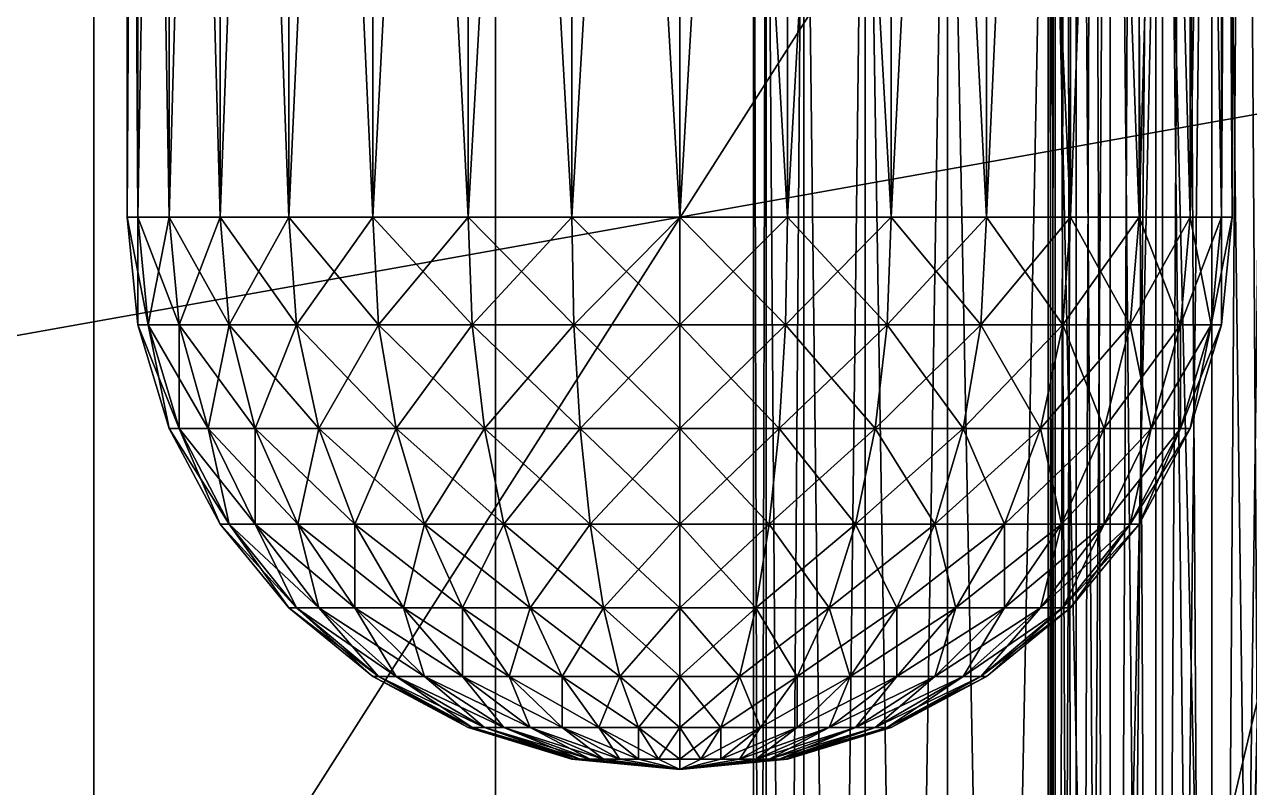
# Model space of a CAD drawing. Header units: millimetres. Extents: x -510 to 550, y -577 to 577.
# Drawn here: x -17.79 to 15.47, y 264.52 to 285.23 of the extents above; entities that cross this region are included whole.
import ezdxf

# ---------------------------------------------------------------- set-up
doc = ezdxf.new("R2010")
doc.units = ezdxf.units.MM
for name, color, linetype, true_color in [('bogie_left_visual_0', 7, 'Continuous', 0x5c6b75), ('main_frame_outrigger', 7, 'Continuous', 0x5c6b75), ('rocker_left_visual_0', 7, 'Continuous', 0x5c6b75), ('structure_aux_rail_bracket', 7, 'Continuous', 0x5c6b75), ('structure_left_mid_motor_bracket', 7, 'Continuous', 0x5c6b75), ('structure_left_rocker_spindle', 7, 'Continuous', 0x5c6b75), ('structure_main_rail_bracket', 7, 'Continuous', 0x5c6b75)]:
    doc.layers.add(name, color=color, linetype=linetype, true_color=true_color)

msp = doc.modelspace()

# ---------------------------------------------------------------- linework, layer by layer
at = {"layer": 'bogie_left_visual_0', "true_color": 0x5c6b75}
for points in [[(-15.907, 255, -260.724), (214.061, 255, -70.73), (214.061, 305, -70.73)], [(-15.907, 255, -260.724), (214.061, 305, -70.73), (-15.907, 305, -260.724)], [(15.939, 305, -299.27), (15.939, 255, -299.27), (-15.907, 255, -260.724)], [(15.939, 305, -299.27), (-15.907, 255, -260.724), (-15.907, 305, -260.724)]]:
    msp.add_3dface(points, dxfattribs=at)
at = {"layer": 'main_frame_outrigger', "true_color": 0x5c6b75}
for points in [[(-5, 180, 55), (45, 390, 55), (45, 180, 55)], [(-5, 180, 55), (-5, 390, 55), (45, 390, 55)], [(-5, 180, 85), (45, 180, 85), (45, 390, 85)], [(-5, 180, 85), (45, 390, 85), (-5, 390, 85)], [(-5, 390, 55), (-5, 180, 55), (-5, 180, 85)], [(-5, 390, 55), (-5, 180, 85), (-5, 390, 85)]]:
    msp.add_3dface(points, dxfattribs=at)
at = {"layer": 'rocker_left_visual_0', "true_color": 0x5c6b75}
for points in [[(-140, 255, -20), (140, 305, -20), (140, 255, -20)], [(-140, 255, -20), (-140, 305, -20), (140, 305, -20)], [(-140, 255, 20), (140, 255, 20), (140, 305, 20)], [(-140, 255, 20), (140, 305, 20), (-140, 305, 20)]]:
    msp.add_3dface(points, dxfattribs=at)
at = {"layer": 'structure_aux_rail_bracket', "true_color": 0x5c6b75}
for points in [[(14.444, 329.394, 254.685), (16.173, 330.105, 254.094), (16.173, 197.105, 94.094)], [(12.929, 328.438, 255.48), (14.444, 329.394, 254.685), (14.444, 196.394, 94.685)], [(14.444, 329.394, 254.685), (16.173, 197.105, 94.094), (14.444, 196.394, 94.685)], [(11.685, 327.272, 256.449), (12.929, 328.438, 255.48), (12.929, 195.438, 95.48)], [(12.929, 328.438, 255.48), (14.444, 196.394, 94.685), (12.929, 195.438, 95.48)], [(10.761, 325.943, 257.554), (11.685, 327.272, 256.449), (11.685, 194.272, 96.449)], [(11.685, 327.272, 256.449), (12.929, 195.438, 95.48), (11.685, 194.272, 96.449)], [(10.192, 324.5, 258.753), (10.761, 325.943, 257.554), (10.761, 192.943, 97.554)], [(10.761, 325.943, 257.554), (11.685, 194.272, 96.449), (10.761, 192.943, 97.554)], [(10, 323, 260), (10.192, 324.5, 258.753), (10.192, 191.5, 98.753)], [(10.192, 324.5, 258.753), (10.761, 192.943, 97.554), (10.192, 191.5, 98.753)], [(10.192, 321.5, 261.247), (10, 323, 260), (10, 190, 100)], [(10, 323, 260), (10.192, 191.5, 98.753), (10, 190, 100)], [(10.192, 321.5, 261.247), (10, 190, 100), (10.192, 188.5, 101.247)], [(10.761, 320.057, 262.446), (10.192, 321.5, 261.247), (10.192, 188.5, 101.247)], [(10.761, 320.057, 262.446), (10.192, 188.5, 101.247), (10.761, 187.057, 102.446)], [(11.685, 318.728, 263.551), (10.761, 320.057, 262.446), (10.761, 187.057, 102.446)], [(11.685, 318.728, 263.551), (10.761, 187.057, 102.446), (11.685, 185.728, 103.551)], [(12.929, 317.562, 264.52), (11.685, 318.728, 263.551), (11.685, 185.728, 103.551)], [(12.929, 317.562, 264.52), (11.685, 185.728, 103.551), (12.929, 184.562, 104.52)], [(14.444, 316.606, 265.315), (12.929, 317.562, 264.52), (12.929, 184.562, 104.52)], [(14.444, 316.606, 265.315), (12.929, 184.562, 104.52), (14.444, 183.606, 105.315)], [(16.173, 315.895, 265.906), (14.444, 316.606, 265.315), (14.444, 183.606, 105.315)], [(16.173, 315.895, 265.906), (14.444, 183.606, 105.315), (16.173, 182.895, 105.906)]]:
    msp.add_3dface(points, dxfattribs=at)
at = {"layer": 'structure_left_mid_motor_bracket', "true_color": 0x5c6b75}
for points in [[(-14.712, 330, -277.074), (-15, 330, -280), (-15, 280, -280)], [(-14.712, 330, -277.074), (-15, 280, -280), (-14.712, 280, -277.074)], [(-15, 330, -280), (-14.712, 330, -282.926), (-14.712, 280, -282.926)], [(-15, 330, -280), (-14.712, 280, -282.926), (-15, 280, -280)], [(-13.858, 330, -274.26), (-14.712, 330, -277.074), (-14.712, 280, -277.074)], [(-13.858, 330, -274.26), (-14.712, 280, -277.074), (-13.858, 280, -274.26)], [(-14.712, 330, -282.926), (-13.858, 330, -285.74), (-13.858, 280, -285.74)], [(-14.712, 330, -282.926), (-13.858, 280, -285.74), (-14.712, 280, -282.926)], [(-12.472, 330, -271.666), (-13.858, 330, -274.26), (-13.858, 280, -274.26)], [(-12.472, 330, -271.666), (-13.858, 280, -274.26), (-12.472, 280, -271.666)], [(-13.858, 330, -285.74), (-12.472, 330, -288.334), (-12.472, 280, -288.334)], [(-13.858, 330, -285.74), (-12.472, 280, -288.334), (-13.858, 280, -285.74)], [(-10.607, 330, -269.393), (-12.472, 330, -271.666), (-12.472, 280, -271.666)], [(-10.607, 330, -269.393), (-12.472, 280, -271.666), (-10.607, 280, -269.393)], [(-12.472, 330, -288.334), (-10.607, 330, -290.607), (-10.607, 280, -290.607)], [(-12.472, 330, -288.334), (-10.607, 280, -290.607), (-12.472, 280, -288.334)], [(-8.334, 330, -267.528), (-10.607, 330, -269.393), (-10.607, 280, -269.393)], [(-8.334, 330, -267.528), (-10.607, 280, -269.393), (-8.334, 280, -267.528)], [(-10.607, 330, -290.607), (-8.334, 330, -292.472), (-8.334, 280, -292.472)], [(-10.607, 330, -290.607), (-8.334, 280, -292.472), (-10.607, 280, -290.607)], [(-5.74, 330, -266.142), (-8.334, 330, -267.528), (-8.334, 280, -267.528)], [(-5.74, 330, -266.142), (-8.334, 280, -267.528), (-5.74, 280, -266.142)], [(-8.334, 330, -292.472), (-5.74, 330, -293.858), (-5.74, 280, -293.858)], [(-8.334, 330, -292.472), (-5.74, 280, -293.858), (-8.334, 280, -292.472)], [(-2.926, 330, -265.288), (-5.74, 330, -266.142), (-5.74, 280, -266.142)], [(-2.926, 330, -265.288), (-5.74, 280, -266.142), (-2.926, 280, -265.288)], [(-5.74, 330, -293.858), (-2.926, 330, -294.712), (-2.926, 280, -294.712)], [(-5.74, 330, -293.858), (-2.926, 280, -294.712), (-5.74, 280, -293.858)], [(0, 330, -265), (-2.926, 330, -265.288), (-2.926, 280, -265.288)], [(0, 330, -265), (-2.926, 280, -265.288), (0, 280, -265)], [(-2.926, 330, -294.712), (0, 330, -295), (0, 280, -295)], [(-2.926, 330, -294.712), (0, 280, -295), (-2.926, 280, -294.712)], [(2.926, 330, -265.288), (0, 330, -265), (0, 280, -265)], [(2.926, 330, -265.288), (0, 280, -265), (2.926, 280, -265.288)], [(0, 330, -295), (2.926, 330, -294.712), (2.926, 280, -294.712)], [(0, 330, -295), (2.926, 280, -294.712), (0, 280, -295)], [(5.74, 330, -266.142), (2.926, 330, -265.288), (2.926, 280, -265.288)], [(5.74, 330, -266.142), (2.926, 280, -265.288), (5.74, 280, -266.142)], [(2.926, 330, -294.712), (5.74, 330, -293.858), (5.74, 280, -293.858)], [(2.926, 330, -294.712), (5.74, 280, -293.858), (2.926, 280, -294.712)], [(8.334, 330, -267.528), (5.74, 330, -266.142), (5.74, 280, -266.142)], [(8.334, 330, -267.528), (5.74, 280, -266.142), (8.334, 280, -267.528)], [(5.74, 330, -293.858), (8.334, 330, -292.472), (8.334, 280, -292.472)], [(5.74, 330, -293.858), (8.334, 280, -292.472), (5.74, 280, -293.858)], [(10.607, 330, -269.393), (8.334, 330, -267.528), (8.334, 280, -267.528)], [(10.607, 330, -269.393), (8.334, 280, -267.528), (10.607, 280, -269.393)], [(8.334, 330, -292.472), (10.607, 330, -290.607), (10.607, 280, -290.607)], [(8.334, 330, -292.472), (10.607, 280, -290.607), (8.334, 280, -292.472)], [(12.472, 330, -271.666), (10.607, 330, -269.393), (10.607, 280, -269.393)], [(12.472, 330, -271.666), (10.607, 280, -269.393), (12.472, 280, -271.666)], [(10.607, 330, -290.607), (12.472, 330, -288.334), (12.472, 280, -288.334)], [(10.607, 330, -290.607), (12.472, 280, -288.334), (10.607, 280, -290.607)], [(13.858, 330, -274.26), (12.472, 330, -271.666), (12.472, 280, -271.666)], [(13.858, 330, -274.26), (12.472, 280, -271.666), (13.858, 280, -274.26)], [(12.472, 330, -288.334), (13.858, 330, -285.74), (13.858, 280, -285.74)], [(12.472, 330, -288.334), (13.858, 280, -285.74), (12.472, 280, -288.334)], [(14.712, 330, -277.074), (13.858, 330, -274.26), (13.858, 280, -274.26)], [(14.712, 330, -277.074), (13.858, 280, -274.26), (14.712, 280, -277.074)], [(13.858, 330, -285.74), (14.712, 330, -282.926), (14.712, 280, -282.926)], [(13.858, 330, -285.74), (14.712, 280, -282.926), (13.858, 280, -285.74)], [(15, 330, -280), (14.712, 330, -277.074), (14.712, 280, -277.074)], [(15, 330, -280), (14.712, 280, -277.074), (15, 280, -280)], [(14.712, 330, -282.926), (15, 330, -280), (15, 280, -280)], [(14.712, 330, -282.926), (15, 280, -280), (14.712, 280, -282.926)], [(-14.712, 280, -277.074), (-15, 280, -280), (-14.712, 277.074, -280)], [(-15, 280, -280), (-14.712, 280, -282.926), (-14.429, 277.074, -282.87)], [(-15, 280, -280), (-14.429, 277.074, -282.87), (-14.712, 277.074, -280)], [(-13.858, 280, -274.26), (-14.712, 280, -277.074), (-14.429, 277.074, -277.13)], [(-14.712, 280, -277.074), (-14.712, 277.074, -280), (-14.429, 277.074, -277.13)], [(-14.712, 280, -282.926), (-13.858, 280, -285.74), (-13.592, 277.074, -285.63)], [(-14.712, 280, -282.926), (-13.592, 277.074, -285.63), (-14.429, 277.074, -282.87)], [(-13.858, 280, -274.26), (-14.429, 277.074, -277.13), (-13.592, 277.074, -274.37)], [(-12.472, 280, -271.666), (-13.858, 280, -274.26), (-13.592, 277.074, -274.37)], [(-13.858, 280, -285.74), (-12.472, 280, -288.334), (-12.232, 277.074, -288.173)], [(-13.858, 280, -285.74), (-12.232, 277.074, -288.173), (-13.592, 277.074, -285.63)], [(-12.472, 280, -271.666), (-13.592, 277.074, -274.37), (-12.232, 277.074, -271.827)], [(-10.607, 280, -269.393), (-12.472, 280, -271.666), (-12.232, 277.074, -271.827)], [(-12.472, 280, -288.334), (-10.607, 280, -290.607), (-10.403, 277.074, -290.403)], [(-12.472, 280, -288.334), (-10.403, 277.074, -290.403), (-12.232, 277.074, -288.173)], [(-10.607, 280, -269.393), (-12.232, 277.074, -271.827), (-10.403, 277.074, -269.597)], [(-8.334, 280, -267.528), (-10.607, 280, -269.393), (-10.403, 277.074, -269.597)], [(-10.607, 280, -290.607), (-8.334, 280, -292.472), (-8.173, 277.074, -292.232)], [(-10.607, 280, -290.607), (-8.173, 277.074, -292.232), (-10.403, 277.074, -290.403)], [(-8.334, 280, -267.528), (-10.403, 277.074, -269.597), (-8.173, 277.074, -267.768)], [(-5.74, 280, -266.142), (-8.334, 280, -267.528), (-8.173, 277.074, -267.768)], [(-8.334, 280, -292.472), (-5.74, 280, -293.858), (-5.63, 277.074, -293.592)], [(-8.334, 280, -292.472), (-5.63, 277.074, -293.592), (-8.173, 277.074, -292.232)], [(-5.74, 280, -266.142), (-8.173, 277.074, -267.768), (-5.63, 277.074, -266.408)], [(-2.926, 280, -265.288), (-5.74, 280, -266.142), (-5.63, 277.074, -266.408)], [(-5.74, 280, -293.858), (-2.926, 280, -294.712), (-2.87, 277.074, -294.429)], [(-5.74, 280, -293.858), (-2.87, 277.074, -294.429), (-5.63, 277.074, -293.592)], [(-2.926, 280, -265.288), (-5.63, 277.074, -266.408), (-2.87, 277.074, -265.571)], [(0, 280, -265), (-2.926, 280, -265.288), (-2.87, 277.074, -265.571)], [(-2.926, 280, -294.712), (0, 280, -295), (0, 277.074, -294.712)], [(-2.926, 280, -294.712), (0, 277.074, -294.712), (-2.87, 277.074, -294.429)], [(0, 280, -265), (-2.87, 277.074, -265.571), (0, 277.074, -265.288)], [(2.926, 280, -265.288), (0, 280, -265), (0, 277.074, -265.288)], [(2.926, 280, -265.288), (0, 277.074, -265.288), (2.87, 277.074, -265.571)], [(0, 280, -295), (2.926, 280, -294.712), (2.87, 277.074, -294.429)], [(0, 280, -295), (2.87, 277.074, -294.429), (0, 277.074, -294.712)], [(5.74, 280, -266.142), (2.926, 280, -265.288), (2.87, 277.074, -265.571)], [(5.74, 280, -266.142), (2.87, 277.074, -265.571), (5.63, 277.074, -266.408)], [(2.926, 280, -294.712), (5.63, 277.074, -293.592), (2.87, 277.074, -294.429)], [(2.926, 280, -294.712), (5.74, 280, -293.858), (5.63, 277.074, -293.592)], [(8.334, 280, -267.528), (5.74, 280, -266.142), (5.63, 277.074, -266.408)], [(8.334, 280, -267.528), (5.63, 277.074, -266.408), (8.173, 277.074, -267.768)], [(5.74, 280, -293.858), (8.173, 277.074, -292.232), (5.63, 277.074, -293.592)], [(5.74, 280, -293.858), (8.334, 280, -292.472), (8.173, 277.074, -292.232)], [(10.607, 280, -269.393), (8.334, 280, -267.528), (8.173, 277.074, -267.768)], [(10.607, 280, -269.393), (8.173, 277.074, -267.768), (10.403, 277.074, -269.597)], [(8.334, 280, -292.472), (10.403, 277.074, -290.403), (8.173, 277.074, -292.232)], [(8.334, 280, -292.472), (10.607, 280, -290.607), (10.403, 277.074, -290.403)], [(12.472, 280, -271.666), (10.607, 280, -269.393), (10.403, 277.074, -269.597)], [(12.472, 280, -271.666), (10.403, 277.074, -269.597), (12.232, 277.074, -271.827)], [(10.607, 280, -290.607), (12.232, 277.074, -288.173), (10.403, 277.074, -290.403)], [(10.607, 280, -290.607), (12.472, 280, -288.334), (12.232, 277.074, -288.173)], [(13.858, 280, -274.26), (12.472, 280, -271.666), (12.232, 277.074, -271.827)], [(13.858, 280, -274.26), (12.232, 277.074, -271.827), (13.592, 277.074, -274.37)], [(12.472, 280, -288.334), (13.592, 277.074, -285.63), (12.232, 277.074, -288.173)], [(12.472, 280, -288.334), (13.858, 280, -285.74), (13.592, 277.074, -285.63)], [(14.712, 280, -277.074), (13.858, 280, -274.26), (13.592, 277.074, -274.37)], [(14.712, 280, -277.074), (13.592, 277.074, -274.37), (14.429, 277.074, -277.13)], [(13.858, 280, -285.74), (14.429, 277.074, -282.87), (13.592, 277.074, -285.63)], [(13.858, 280, -285.74), (14.712, 280, -282.926), (14.429, 277.074, -282.87)], [(15, 280, -280), (14.712, 280, -277.074), (14.429, 277.074, -277.13)], [(15, 280, -280), (14.429, 277.074, -277.13), (14.712, 277.074, -280)], [(14.712, 280, -282.926), (14.712, 277.074, -280), (14.429, 277.074, -282.87)], [(14.712, 280, -282.926), (15, 280, -280), (14.712, 277.074, -280)], [(-14.429, 277.074, -277.13), (-14.712, 277.074, -280), (-13.858, 274.26, -280)], [(-14.712, 277.074, -280), (-14.429, 277.074, -282.87), (-13.592, 274.26, -282.704)], [(-14.712, 277.074, -280), (-13.592, 274.26, -282.704), (-13.858, 274.26, -280)], [(-13.592, 277.074, -274.37), (-14.429, 277.074, -277.13), (-13.592, 274.26, -277.296)], [(-14.429, 277.074, -277.13), (-13.858, 274.26, -280), (-13.592, 274.26, -277.296)], [(-14.429, 277.074, -282.87), (-13.592, 277.074, -285.63), (-12.803, 274.26, -285.303)], [(-14.429, 277.074, -282.87), (-12.803, 274.26, -285.303), (-13.592, 274.26, -282.704)], [(-12.232, 277.074, -271.827), (-13.592, 277.074, -274.37), (-12.803, 274.26, -274.697)], [(-13.592, 277.074, -274.37), (-13.592, 274.26, -277.296), (-12.803, 274.26, -274.697)], [(-13.592, 277.074, -285.63), (-12.232, 277.074, -288.173), (-11.523, 274.26, -287.699)], [(-13.592, 277.074, -285.63), (-11.523, 274.26, -287.699), (-12.803, 274.26, -285.303)], [(-12.232, 277.074, -271.827), (-12.803, 274.26, -274.697), (-11.523, 274.26, -272.301)], [(-10.403, 277.074, -269.597), (-12.232, 277.074, -271.827), (-11.523, 274.26, -272.301)], [(-12.232, 277.074, -288.173), (-10.403, 277.074, -290.403), (-9.799, 274.26, -289.799)], [(-12.232, 277.074, -288.173), (-9.799, 274.26, -289.799), (-11.523, 274.26, -287.699)], [(-10.403, 277.074, -269.597), (-11.523, 274.26, -272.301), (-9.799, 274.26, -270.201)], [(-8.173, 277.074, -267.768), (-10.403, 277.074, -269.597), (-9.799, 274.26, -270.201)], [(-10.403, 277.074, -290.403), (-8.173, 277.074, -292.232), (-7.699, 274.26, -291.523)], [(-10.403, 277.074, -290.403), (-7.699, 274.26, -291.523), (-9.799, 274.26, -289.799)], [(-8.173, 277.074, -267.768), (-9.799, 274.26, -270.201), (-7.699, 274.26, -268.477)], [(-5.63, 277.074, -266.408), (-8.173, 277.074, -267.768), (-7.699, 274.26, -268.477)], [(-8.173, 277.074, -292.232), (-5.63, 277.074, -293.592), (-5.303, 274.26, -292.803)], [(-8.173, 277.074, -292.232), (-5.303, 274.26, -292.803), (-7.699, 274.26, -291.523)], [(-5.63, 277.074, -266.408), (-7.699, 274.26, -268.477), (-5.303, 274.26, -267.197)], [(-2.87, 277.074, -265.571), (-5.63, 277.074, -266.408), (-5.303, 274.26, -267.197)], [(-5.63, 277.074, -293.592), (-2.87, 277.074, -294.429), (-2.704, 274.26, -293.592)], [(-5.63, 277.074, -293.592), (-2.704, 274.26, -293.592), (-5.303, 274.26, -292.803)], [(-2.87, 277.074, -265.571), (-5.303, 274.26, -267.197), (-2.704, 274.26, -266.408)], [(0, 277.074, -265.288), (-2.87, 277.074, -265.571), (-2.704, 274.26, -266.408)], [(-2.87, 277.074, -294.429), (0, 277.074, -294.712), (0, 274.26, -293.858)], [(-2.87, 277.074, -294.429), (0, 274.26, -293.858), (-2.704, 274.26, -293.592)], [(0, 277.074, -265.288), (-2.704, 274.26, -266.408), (0, 274.26, -266.142)], [(2.87, 277.074, -265.571), (0, 277.074, -265.288), (0, 274.26, -266.142)], [(2.87, 277.074, -265.571), (0, 274.26, -266.142), (2.704, 274.26, -266.408)], [(0, 277.074, -294.712), (2.87, 277.074, -294.429), (2.704, 274.26, -293.592)], [(0, 277.074, -294.712), (2.704, 274.26, -293.592), (0, 274.26, -293.858)], [(5.63, 277.074, -266.408), (2.87, 277.074, -265.571), (2.704, 274.26, -266.408)], [(5.63, 277.074, -266.408), (2.704, 274.26, -266.408), (5.303, 274.26, -267.197)], [(2.87, 277.074, -294.429), (5.303, 274.26, -292.803), (2.704, 274.26, -293.592)], [(2.87, 277.074, -294.429), (5.63, 277.074, -293.592), (5.303, 274.26, -292.803)], [(8.173, 277.074, -267.768), (5.63, 277.074, -266.408), (5.303, 274.26, -267.197)], [(8.173, 277.074, -267.768), (5.303, 274.26, -267.197), (7.699, 274.26, -268.477)], [(5.63, 277.074, -293.592), (7.699, 274.26, -291.523), (5.303, 274.26, -292.803)], [(5.63, 277.074, -293.592), (8.173, 277.074, -292.232), (7.699, 274.26, -291.523)], [(10.403, 277.074, -269.597), (8.173, 277.074, -267.768), (7.699, 274.26, -268.477)], [(10.403, 277.074, -269.597), (7.699, 274.26, -268.477), (9.799, 274.26, -270.201)], [(8.173, 277.074, -292.232), (9.799, 274.26, -289.799), (7.699, 274.26, -291.523)], [(8.173, 277.074, -292.232), (10.403, 277.074, -290.403), (9.799, 274.26, -289.799)], [(12.232, 277.074, -271.827), (10.403, 277.074, -269.597), (9.799, 274.26, -270.201)], [(12.232, 277.074, -271.827), (9.799, 274.26, -270.201), (11.523, 274.26, -272.301)], [(10.403, 277.074, -290.403), (11.523, 274.26, -287.699), (9.799, 274.26, -289.799)], [(10.403, 277.074, -290.403), (12.232, 277.074, -288.173), (11.523, 274.26, -287.699)], [(13.592, 277.074, -274.37), (12.232, 277.074, -271.827), (11.523, 274.26, -272.301)], [(13.592, 277.074, -274.37), (11.523, 274.26, -272.301), (12.803, 274.26, -274.697)], [(12.232, 277.074, -288.173), (12.803, 274.26, -285.303), (11.523, 274.26, -287.699)], [(12.232, 277.074, -288.173), (13.592, 277.074, -285.63), (12.803, 274.26, -285.303)], [(14.429, 277.074, -277.13), (13.592, 277.074, -274.37), (12.803, 274.26, -274.697)], [(14.429, 277.074, -277.13), (12.803, 274.26, -274.697), (13.592, 274.26, -277.296)], [(13.592, 277.074, -285.63), (13.592, 274.26, -282.704), (12.803, 274.26, -285.303)], [(14.712, 277.074, -280), (14.429, 277.074, -277.13), (13.592, 274.26, -277.296)], [(14.712, 277.074, -280), (13.592, 274.26, -277.296), (13.858, 274.26, -280)], [(13.592, 277.074, -285.63), (14.429, 277.074, -282.87), (13.592, 274.26, -282.704)], [(14.429, 277.074, -282.87), (13.858, 274.26, -280), (13.592, 274.26, -282.704)], [(14.429, 277.074, -282.87), (14.712, 277.074, -280), (13.858, 274.26, -280)], [(-13.592, 274.26, -277.296), (-13.858, 274.26, -280), (-12.472, 271.666, -280)], [(-13.858, 274.26, -280), (-13.592, 274.26, -282.704), (-12.232, 271.666, -282.433)], [(-13.858, 274.26, -280), (-12.232, 271.666, -282.433), (-12.472, 271.666, -280)], [(-12.803, 274.26, -274.697), (-13.592, 274.26, -277.296), (-12.232, 271.666, -277.567)], [(-13.592, 274.26, -277.296), (-12.472, 271.666, -280), (-12.232, 271.666, -277.567)], [(-13.592, 274.26, -282.704), (-12.803, 274.26, -285.303), (-11.523, 271.666, -284.773)], [(-13.592, 274.26, -282.704), (-11.523, 271.666, -284.773), (-12.232, 271.666, -282.433)], [(-11.523, 274.26, -272.301), (-12.803, 274.26, -274.697), (-11.523, 271.666, -275.227)], [(-12.803, 274.26, -274.697), (-12.232, 271.666, -277.567), (-11.523, 271.666, -275.227)], [(-12.803, 274.26, -285.303), (-11.523, 274.26, -287.699), (-10.37, 271.666, -286.929)], [(-12.803, 274.26, -285.303), (-10.37, 271.666, -286.929), (-11.523, 271.666, -284.773)], [(-9.799, 274.26, -270.201), (-11.523, 274.26, -272.301), (-10.37, 271.666, -273.071)], [(-11.523, 274.26, -272.301), (-11.523, 271.666, -275.227), (-10.37, 271.666, -273.071)], [(-11.523, 274.26, -287.699), (-9.799, 274.26, -289.799), (-8.819, 271.666, -288.819)], [(-11.523, 274.26, -287.699), (-8.819, 271.666, -288.819), (-10.37, 271.666, -286.929)], [(-9.799, 274.26, -270.201), (-10.37, 271.666, -273.071), (-8.819, 271.666, -271.181)], [(-7.699, 274.26, -268.477), (-9.799, 274.26, -270.201), (-8.819, 271.666, -271.181)], [(-9.799, 274.26, -289.799), (-7.699, 274.26, -291.523), (-6.929, 271.666, -290.37)], [(-9.799, 274.26, -289.799), (-6.929, 271.666, -290.37), (-8.819, 271.666, -288.819)], [(-7.699, 274.26, -268.477), (-8.819, 271.666, -271.181), (-6.929, 271.666, -269.63)], [(-5.303, 274.26, -267.197), (-7.699, 274.26, -268.477), (-6.929, 271.666, -269.63)], [(-7.699, 274.26, -291.523), (-5.303, 274.26, -292.803), (-4.773, 271.666, -291.523)], [(-7.699, 274.26, -291.523), (-4.773, 271.666, -291.523), (-6.929, 271.666, -290.37)], [(-5.303, 274.26, -267.197), (-6.929, 271.666, -269.63), (-4.773, 271.666, -268.477)], [(-2.704, 274.26, -266.408), (-5.303, 274.26, -267.197), (-4.773, 271.666, -268.477)], [(-5.303, 274.26, -292.803), (-2.704, 274.26, -293.592), (-2.433, 271.666, -292.232)], [(-5.303, 274.26, -292.803), (-2.433, 271.666, -292.232), (-4.773, 271.666, -291.523)], [(-2.704, 274.26, -266.408), (-4.773, 271.666, -268.477), (-2.433, 271.666, -267.768)], [(0, 274.26, -266.142), (-2.704, 274.26, -266.408), (-2.433, 271.666, -267.768)], [(-2.704, 274.26, -293.592), (0, 274.26, -293.858), (0, 271.666, -292.472)], [(-2.704, 274.26, -293.592), (0, 271.666, -292.472), (-2.433, 271.666, -292.232)], [(0, 274.26, -266.142), (-2.433, 271.666, -267.768), (0, 271.666, -267.528)], [(2.704, 274.26, -266.408), (0, 274.26, -266.142), (0, 271.666, -267.528)], [(2.704, 274.26, -266.408), (0, 271.666, -267.528), (2.433, 271.666, -267.768)], [(0, 274.26, -293.858), (2.704, 274.26, -293.592), (2.433, 271.666, -292.232)], [(0, 274.26, -293.858), (2.433, 271.666, -292.232), (0, 271.666, -292.472)], [(5.303, 274.26, -267.197), (2.704, 274.26, -266.408), (2.433, 271.666, -267.768)], [(5.303, 274.26, -267.197), (2.433, 271.666, -267.768), (4.773, 271.666, -268.477)], [(2.704, 274.26, -293.592), (4.773, 271.666, -291.523), (2.433, 271.666, -292.232)], [(2.704, 274.26, -293.592), (5.303, 274.26, -292.803), (4.773, 271.666, -291.523)], [(7.699, 274.26, -268.477), (5.303, 274.26, -267.197), (4.773, 271.666, -268.477)], [(7.699, 274.26, -268.477), (4.773, 271.666, -268.477), (6.929, 271.666, -269.63)], [(5.303, 274.26, -292.803), (6.929, 271.666, -290.37), (4.773, 271.666, -291.523)], [(5.303, 274.26, -292.803), (7.699, 274.26, -291.523), (6.929, 271.666, -290.37)], [(9.799, 274.26, -270.201), (7.699, 274.26, -268.477), (6.929, 271.666, -269.63)], [(9.799, 274.26, -270.201), (6.929, 271.666, -269.63), (8.819, 271.666, -271.181)], [(7.699, 274.26, -291.523), (8.819, 271.666, -288.819), (6.929, 271.666, -290.37)], [(7.699, 274.26, -291.523), (9.799, 274.26, -289.799), (8.819, 271.666, -288.819)], [(11.523, 274.26, -272.301), (9.799, 274.26, -270.201), (8.819, 271.666, -271.181)], [(11.523, 274.26, -272.301), (8.819, 271.666, -271.181), (10.37, 271.666, -273.071)], [(9.799, 274.26, -289.799), (10.37, 271.666, -286.929), (8.819, 271.666, -288.819)], [(9.799, 274.26, -289.799), (11.523, 274.26, -287.699), (10.37, 271.666, -286.929)], [(12.803, 274.26, -274.697), (11.523, 274.26, -272.301), (10.37, 271.666, -273.071)], [(12.803, 274.26, -274.697), (10.37, 271.666, -273.071), (11.523, 271.666, -275.227)], [(11.523, 274.26, -287.699), (11.523, 271.666, -284.773), (10.37, 271.666, -286.929)], [(13.592, 274.26, -277.296), (12.803, 274.26, -274.697), (11.523, 271.666, -275.227)], [(13.592, 274.26, -277.296), (11.523, 271.666, -275.227), (12.232, 271.666, -277.567)], [(11.523, 274.26, -287.699), (12.803, 274.26, -285.303), (11.523, 271.666, -284.773)], [(12.803, 274.26, -285.303), (12.232, 271.666, -282.433), (11.523, 271.666, -284.773)], [(13.858, 274.26, -280), (13.592, 274.26, -277.296), (12.232, 271.666, -277.567)], [(13.858, 274.26, -280), (12.232, 271.666, -277.567), (12.472, 271.666, -280)], [(12.803, 274.26, -285.303), (13.592, 274.26, -282.704), (12.232, 271.666, -282.433)], [(13.592, 274.26, -282.704), (12.472, 271.666, -280), (12.232, 271.666, -282.433)], [(13.592, 274.26, -282.704), (13.858, 274.26, -280), (12.472, 271.666, -280)], [(-12.232, 271.666, -277.567), (-12.472, 271.666, -280), (-10.607, 269.393, -280)], [(-12.472, 271.666, -280), (-12.232, 271.666, -282.433), (-10.403, 269.393, -282.069)], [(-12.472, 271.666, -280), (-10.403, 269.393, -282.069), (-10.607, 269.393, -280)], [(-11.523, 271.666, -275.227), (-12.232, 271.666, -277.567), (-10.403, 269.393, -277.931)], [(-12.232, 271.666, -277.567), (-10.607, 269.393, -280), (-10.403, 269.393, -277.931)], [(-12.232, 271.666, -282.433), (-11.523, 271.666, -284.773), (-9.799, 269.393, -284.059)], [(-12.232, 271.666, -282.433), (-9.799, 269.393, -284.059), (-10.403, 269.393, -282.069)], [(-10.37, 271.666, -273.071), (-11.523, 271.666, -275.227), (-9.799, 269.393, -275.941)], [(-11.523, 271.666, -275.227), (-10.403, 269.393, -277.931), (-9.799, 269.393, -275.941)], [(-11.523, 271.666, -284.773), (-10.37, 271.666, -286.929), (-8.819, 269.393, -285.893)], [(-11.523, 271.666, -284.773), (-8.819, 269.393, -285.893), (-9.799, 269.393, -284.059)], [(-8.819, 271.666, -271.181), (-10.37, 271.666, -273.071), (-8.819, 269.393, -274.107)], [(-10.37, 271.666, -273.071), (-9.799, 269.393, -275.941), (-8.819, 269.393, -274.107)], [(-10.37, 271.666, -286.929), (-8.819, 271.666, -288.819), (-7.5, 269.393, -287.5)], [(-10.37, 271.666, -286.929), (-7.5, 269.393, -287.5), (-8.819, 269.393, -285.893)], [(-6.929, 271.666, -269.63), (-8.819, 271.666, -271.181), (-7.5, 269.393, -272.5)], [(-8.819, 271.666, -271.181), (-8.819, 269.393, -274.107), (-7.5, 269.393, -272.5)], [(-8.819, 271.666, -288.819), (-6.929, 271.666, -290.37), (-5.893, 269.393, -288.819)], [(-8.819, 271.666, -288.819), (-5.893, 269.393, -288.819), (-7.5, 269.393, -287.5)], [(-6.929, 271.666, -269.63), (-7.5, 269.393, -272.5), (-5.893, 269.393, -271.181)], [(-4.773, 271.666, -268.477), (-6.929, 271.666, -269.63), (-5.893, 269.393, -271.181)], [(-6.929, 271.666, -290.37), (-4.773, 271.666, -291.523), (-4.059, 269.393, -289.799)], [(-6.929, 271.666, -290.37), (-4.059, 269.393, -289.799), (-5.893, 269.393, -288.819)], [(-4.773, 271.666, -268.477), (-5.893, 269.393, -271.181), (-4.059, 269.393, -270.201)], [(-2.433, 271.666, -267.768), (-4.773, 271.666, -268.477), (-4.059, 269.393, -270.201)], [(-4.773, 271.666, -291.523), (-2.433, 271.666, -292.232), (-2.069, 269.393, -290.403)], [(-4.773, 271.666, -291.523), (-2.069, 269.393, -290.403), (-4.059, 269.393, -289.799)], [(-2.433, 271.666, -267.768), (-4.059, 269.393, -270.201), (-2.069, 269.393, -269.597)], [(0, 271.666, -267.528), (-2.433, 271.666, -267.768), (-2.069, 269.393, -269.597)], [(-2.433, 271.666, -292.232), (0, 271.666, -292.472), (0, 269.393, -290.607)], [(-2.433, 271.666, -292.232), (0, 269.393, -290.607), (-2.069, 269.393, -290.403)], [(0, 271.666, -267.528), (-2.069, 269.393, -269.597), (0, 269.393, -269.393)], [(2.433, 271.666, -267.768), (0, 271.666, -267.528), (0, 269.393, -269.393)], [(2.433, 271.666, -267.768), (0, 269.393, -269.393), (2.069, 269.393, -269.597)], [(0, 271.666, -292.472), (2.433, 271.666, -292.232), (2.069, 269.393, -290.403)], [(0, 271.666, -292.472), (2.069, 269.393, -290.403), (0, 269.393, -290.607)], [(4.773, 271.666, -268.477), (2.433, 271.666, -267.768), (2.069, 269.393, -269.597)], [(4.773, 271.666, -268.477), (2.069, 269.393, -269.597), (4.059, 269.393, -270.201)], [(2.433, 271.666, -292.232), (4.059, 269.393, -289.799), (2.069, 269.393, -290.403)], [(2.433, 271.666, -292.232), (4.773, 271.666, -291.523), (4.059, 269.393, -289.799)], [(6.929, 271.666, -269.63), (4.773, 271.666, -268.477), (4.059, 269.393, -270.201)], [(6.929, 271.666, -269.63), (4.059, 269.393, -270.201), (5.893, 269.393, -271.181)], [(4.773, 271.666, -291.523), (5.893, 269.393, -288.819), (4.059, 269.393, -289.799)], [(4.773, 271.666, -291.523), (6.929, 271.666, -290.37), (5.893, 269.393, -288.819)], [(8.819, 271.666, -271.181), (6.929, 271.666, -269.63), (5.893, 269.393, -271.181)], [(8.819, 271.666, -271.181), (5.893, 269.393, -271.181), (7.5, 269.393, -272.5)], [(6.929, 271.666, -290.37), (7.5, 269.393, -287.5), (5.893, 269.393, -288.819)], [(6.929, 271.666, -290.37), (8.819, 271.666, -288.819), (7.5, 269.393, -287.5)], [(10.37, 271.666, -273.071), (8.819, 271.666, -271.181), (7.5, 269.393, -272.5)], [(10.37, 271.666, -273.071), (7.5, 269.393, -272.5), (8.819, 269.393, -274.107)], [(8.819, 271.666, -288.819), (8.819, 269.393, -285.893), (7.5, 269.393, -287.5)], [(11.523, 271.666, -275.227), (10.37, 271.666, -273.071), (8.819, 269.393, -274.107)], [(11.523, 271.666, -275.227), (8.819, 269.393, -274.107), (9.799, 269.393, -275.941)], [(8.819, 271.666, -288.819), (10.37, 271.666, -286.929), (8.819, 269.393, -285.893)], [(10.37, 271.666, -286.929), (9.799, 269.393, -284.059), (8.819, 269.393, -285.893)], [(12.232, 271.666, -277.567), (11.523, 271.666, -275.227), (9.799, 269.393, -275.941)], [(12.232, 271.666, -277.567), (9.799, 269.393, -275.941), (10.403, 269.393, -277.931)], [(10.37, 271.666, -286.929), (11.523, 271.666, -284.773), (9.799, 269.393, -284.059)], [(11.523, 271.666, -284.773), (10.403, 269.393, -282.069), (9.799, 269.393, -284.059)], [(12.472, 271.666, -280), (12.232, 271.666, -277.567), (10.403, 269.393, -277.931)], [(12.472, 271.666, -280), (10.403, 269.393, -277.931), (10.607, 269.393, -280)], [(11.523, 271.666, -284.773), (12.232, 271.666, -282.433), (10.403, 269.393, -282.069)], [(12.232, 271.666, -282.433), (10.607, 269.393, -280), (10.403, 269.393, -282.069)], [(12.232, 271.666, -282.433), (12.472, 271.666, -280), (10.607, 269.393, -280)], [(-10.403, 269.393, -277.931), (-10.607, 269.393, -280), (-8.334, 267.528, -280)], [(-10.607, 269.393, -280), (-10.403, 269.393, -282.069), (-8.173, 267.528, -281.626)], [(-10.607, 269.393, -280), (-8.173, 267.528, -281.626), (-8.334, 267.528, -280)], [(-9.799, 269.393, -275.941), (-10.403, 269.393, -277.931), (-8.173, 267.528, -278.374)], [(-10.403, 269.393, -277.931), (-8.334, 267.528, -280), (-8.173, 267.528, -278.374)], [(-10.403, 269.393, -282.069), (-9.799, 269.393, -284.059), (-7.699, 267.528, -283.189)], [(-10.403, 269.393, -282.069), (-7.699, 267.528, -283.189), (-8.173, 267.528, -281.626)], [(-8.819, 269.393, -274.107), (-9.799, 269.393, -275.941), (-7.699, 267.528, -276.811)], [(-9.799, 269.393, -275.941), (-8.173, 267.528, -278.374), (-7.699, 267.528, -276.811)], [(-9.799, 269.393, -284.059), (-8.819, 269.393, -285.893), (-6.929, 267.528, -284.63)], [(-9.799, 269.393, -284.059), (-6.929, 267.528, -284.63), (-7.699, 267.528, -283.189)], [(-7.5, 269.393, -272.5), (-8.819, 269.393, -274.107), (-6.929, 267.528, -275.37)], [(-8.819, 269.393, -274.107), (-7.699, 267.528, -276.811), (-6.929, 267.528, -275.37)], [(-8.819, 269.393, -285.893), (-7.5, 269.393, -287.5), (-5.893, 267.528, -285.893)], [(-8.819, 269.393, -285.893), (-5.893, 267.528, -285.893), (-6.929, 267.528, -284.63)], [(-5.893, 269.393, -271.181), (-7.5, 269.393, -272.5), (-5.893, 267.528, -274.107)], [(-7.5, 269.393, -272.5), (-6.929, 267.528, -275.37), (-5.893, 267.528, -274.107)], [(-7.5, 269.393, -287.5), (-5.893, 269.393, -288.819), (-4.63, 267.528, -286.929)], [(-7.5, 269.393, -287.5), (-4.63, 267.528, -286.929), (-5.893, 267.528, -285.893)], [(-4.059, 269.393, -270.201), (-5.893, 269.393, -271.181), (-4.63, 267.528, -273.071)], [(-5.893, 269.393, -271.181), (-5.893, 267.528, -274.107), (-4.63, 267.528, -273.071)], [(-5.893, 269.393, -288.819), (-4.059, 269.393, -289.799), (-3.189, 267.528, -287.699)], [(-5.893, 269.393, -288.819), (-3.189, 267.528, -287.699), (-4.63, 267.528, -286.929)], [(-4.059, 269.393, -270.201), (-4.63, 267.528, -273.071), (-3.189, 267.528, -272.301)], [(-2.069, 269.393, -269.597), (-4.059, 269.393, -270.201), (-3.189, 267.528, -272.301)], [(-4.059, 269.393, -289.799), (-2.069, 269.393, -290.403), (-1.626, 267.528, -288.173)], [(-4.059, 269.393, -289.799), (-1.626, 267.528, -288.173), (-3.189, 267.528, -287.699)], [(-2.069, 269.393, -269.597), (-3.189, 267.528, -272.301), (-1.626, 267.528, -271.827)], [(0, 269.393, -269.393), (-2.069, 269.393, -269.597), (-1.626, 267.528, -271.827)], [(-2.069, 269.393, -290.403), (0, 269.393, -290.607), (0, 267.528, -288.334)], [(-2.069, 269.393, -290.403), (0, 267.528, -288.334), (-1.626, 267.528, -288.173)], [(0, 269.393, -269.393), (-1.626, 267.528, -271.827), (0, 267.528, -271.666)], [(2.069, 269.393, -269.597), (0, 269.393, -269.393), (0, 267.528, -271.666)], [(2.069, 269.393, -269.597), (0, 267.528, -271.666), (1.626, 267.528, -271.827)], [(0, 269.393, -290.607), (2.069, 269.393, -290.403), (1.626, 267.528, -288.173)], [(0, 269.393, -290.607), (1.626, 267.528, -288.173), (0, 267.528, -288.334)], [(4.059, 269.393, -270.201), (2.069, 269.393, -269.597), (1.626, 267.528, -271.827)], [(4.059, 269.393, -270.201), (1.626, 267.528, -271.827), (3.189, 267.528, -272.301)], [(2.069, 269.393, -290.403), (3.189, 267.528, -287.699), (1.626, 267.528, -288.173)], [(2.069, 269.393, -290.403), (4.059, 269.393, -289.799), (3.189, 267.528, -287.699)], [(5.893, 269.393, -271.181), (4.059, 269.393, -270.201), (3.189, 267.528, -272.301)], [(5.893, 269.393, -271.181), (3.189, 267.528, -272.301), (4.63, 267.528, -273.071)], [(4.059, 269.393, -289.799), (4.63, 267.528, -286.929), (3.189, 267.528, -287.699)], [(4.059, 269.393, -289.799), (5.893, 269.393, -288.819), (4.63, 267.528, -286.929)], [(7.5, 269.393, -272.5), (5.893, 269.393, -271.181), (4.63, 267.528, -273.071)], [(7.5, 269.393, -272.5), (4.63, 267.528, -273.071), (5.893, 267.528, -274.107)], [(5.893, 269.393, -288.819), (5.893, 267.528, -285.893), (4.63, 267.528, -286.929)], [(8.819, 269.393, -274.107), (7.5, 269.393, -272.5), (5.893, 267.528, -274.107)], [(8.819, 269.393, -274.107), (5.893, 267.528, -274.107), (6.929, 267.528, -275.37)], [(5.893, 269.393, -288.819), (7.5, 269.393, -287.5), (5.893, 267.528, -285.893)], [(7.5, 269.393, -287.5), (6.929, 267.528, -284.63), (5.893, 267.528, -285.893)], [(9.799, 269.393, -275.941), (8.819, 269.393, -274.107), (6.929, 267.528, -275.37)], [(9.799, 269.393, -275.941), (6.929, 267.528, -275.37), (7.699, 267.528, -276.811)], [(7.5, 269.393, -287.5), (8.819, 269.393, -285.893), (6.929, 267.528, -284.63)], [(8.819, 269.393, -285.893), (7.699, 267.528, -283.189), (6.929, 267.528, -284.63)], [(10.403, 269.393, -277.931), (9.799, 269.393, -275.941), (7.699, 267.528, -276.811)], [(10.403, 269.393, -277.931), (7.699, 267.528, -276.811), (8.173, 267.528, -278.374)], [(8.819, 269.393, -285.893), (9.799, 269.393, -284.059), (7.699, 267.528, -283.189)], [(9.799, 269.393, -284.059), (8.173, 267.528, -281.626), (7.699, 267.528, -283.189)], [(10.607, 269.393, -280), (10.403, 269.393, -277.931), (8.173, 267.528, -278.374)], [(10.607, 269.393, -280), (8.173, 267.528, -278.374), (8.334, 267.528, -280)], [(9.799, 269.393, -284.059), (10.403, 269.393, -282.069), (8.173, 267.528, -281.626)], [(10.403, 269.393, -282.069), (8.334, 267.528, -280), (8.173, 267.528, -281.626)], [(10.403, 269.393, -282.069), (10.607, 269.393, -280), (8.334, 267.528, -280)], [(-8.173, 267.528, -278.374), (-8.334, 267.528, -280), (-5.74, 266.142, -280)], [(-8.334, 267.528, -280), (-8.173, 267.528, -281.626), (-5.63, 266.142, -281.12)], [(-8.334, 267.528, -280), (-5.63, 266.142, -281.12), (-5.74, 266.142, -280)], [(-7.699, 267.528, -276.811), (-8.173, 267.528, -278.374), (-5.63, 266.142, -278.88)], [(-8.173, 267.528, -278.374), (-5.74, 266.142, -280), (-5.63, 266.142, -278.88)], [(-8.173, 267.528, -281.626), (-7.699, 267.528, -283.189), (-5.303, 266.142, -282.197)], [(-8.173, 267.528, -281.626), (-5.303, 266.142, -282.197), (-5.63, 266.142, -281.12)], [(-6.929, 267.528, -275.37), (-7.699, 267.528, -276.811), (-5.303, 266.142, -277.803)], [(-7.699, 267.528, -276.811), (-5.63, 266.142, -278.88), (-5.303, 266.142, -277.803)], [(-7.699, 267.528, -283.189), (-6.929, 267.528, -284.63), (-4.773, 266.142, -283.189)], [(-7.699, 267.528, -283.189), (-4.773, 266.142, -283.189), (-5.303, 266.142, -282.197)], [(-5.893, 267.528, -274.107), (-6.929, 267.528, -275.37), (-4.773, 266.142, -276.811)], [(-6.929, 267.528, -275.37), (-5.303, 266.142, -277.803), (-4.773, 266.142, -276.811)], [(-6.929, 267.528, -284.63), (-5.893, 267.528, -285.893), (-4.059, 266.142, -284.059)], [(-6.929, 267.528, -284.63), (-4.059, 266.142, -284.059), (-4.773, 266.142, -283.189)], [(-4.63, 267.528, -273.071), (-5.893, 267.528, -274.107), (-4.059, 266.142, -275.941)], [(-5.893, 267.528, -274.107), (-4.773, 266.142, -276.811), (-4.059, 266.142, -275.941)], [(-5.893, 267.528, -285.893), (-4.63, 267.528, -286.929), (-3.189, 266.142, -284.773)], [(-5.893, 267.528, -285.893), (-3.189, 266.142, -284.773), (-4.059, 266.142, -284.059)], [(-3.189, 267.528, -272.301), (-4.63, 267.528, -273.071), (-3.189, 266.142, -275.227)], [(-4.63, 267.528, -273.071), (-4.059, 266.142, -275.941), (-3.189, 266.142, -275.227)], [(-4.63, 267.528, -286.929), (-3.189, 267.528, -287.699), (-2.197, 266.142, -285.303)], [(-4.63, 267.528, -286.929), (-2.197, 266.142, -285.303), (-3.189, 266.142, -284.773)], [(-1.626, 267.528, -271.827), (-3.189, 267.528, -272.301), (-2.197, 266.142, -274.697)], [(-3.189, 267.528, -272.301), (-3.189, 266.142, -275.227), (-2.197, 266.142, -274.697)], [(-3.189, 267.528, -287.699), (-1.626, 267.528, -288.173), (-1.12, 266.142, -285.63)], [(-3.189, 267.528, -287.699), (-1.12, 266.142, -285.63), (-2.197, 266.142, -285.303)], [(-1.626, 267.528, -271.827), (-2.197, 266.142, -274.697), (-1.12, 266.142, -274.37)], [(0, 267.528, -271.666), (-1.626, 267.528, -271.827), (-1.12, 266.142, -274.37)], [(-1.626, 267.528, -288.173), (0, 267.528, -288.334), (0, 266.142, -285.74)], [(-1.626, 267.528, -288.173), (0, 266.142, -285.74), (-1.12, 266.142, -285.63)], [(0, 267.528, -271.666), (-1.12, 266.142, -274.37), (0, 266.142, -274.26)], [(1.626, 267.528, -271.827), (0, 267.528, -271.666), (0, 266.142, -274.26)], [(1.626, 267.528, -271.827), (0, 266.142, -274.26), (1.12, 266.142, -274.37)], [(0, 267.528, -288.334), (1.626, 267.528, -288.173), (1.12, 266.142, -285.63)], [(0, 267.528, -288.334), (1.12, 266.142, -285.63), (0, 266.142, -285.74)], [(3.189, 267.528, -272.301), (1.626, 267.528, -271.827), (1.12, 266.142, -274.37)], [(3.189, 267.528, -272.301), (1.12, 266.142, -274.37), (2.197, 266.142, -274.697)], [(1.626, 267.528, -288.173), (2.197, 266.142, -285.303), (1.12, 266.142, -285.63)], [(1.626, 267.528, -288.173), (3.189, 267.528, -287.699), (2.197, 266.142, -285.303)], [(4.63, 267.528, -273.071), (3.189, 267.528, -272.301), (2.197, 266.142, -274.697)], [(4.63, 267.528, -273.071), (2.197, 266.142, -274.697), (3.189, 266.142, -275.227)], [(3.189, 267.528, -287.699), (3.189, 266.142, -284.773), (2.197, 266.142, -285.303)], [(5.893, 267.528, -274.107), (4.63, 267.528, -273.071), (3.189, 266.142, -275.227)], [(5.893, 267.528, -274.107), (3.189, 266.142, -275.227), (4.059, 266.142, -275.941)], [(3.189, 267.528, -287.699), (4.63, 267.528, -286.929), (3.189, 266.142, -284.773)], [(4.63, 267.528, -286.929), (4.059, 266.142, -284.059), (3.189, 266.142, -284.773)], [(6.929, 267.528, -275.37), (5.893, 267.528, -274.107), (4.059, 266.142, -275.941)], [(6.929, 267.528, -275.37), (4.059, 266.142, -275.941), (4.773, 266.142, -276.811)], [(4.63, 267.528, -286.929), (5.893, 267.528, -285.893), (4.059, 266.142, -284.059)], [(5.893, 267.528, -285.893), (4.773, 266.142, -283.189), (4.059, 266.142, -284.059)], [(7.699, 267.528, -276.811), (6.929, 267.528, -275.37), (4.773, 266.142, -276.811)], [(7.699, 267.528, -276.811), (4.773, 266.142, -276.811), (5.303, 266.142, -277.803)], [(5.893, 267.528, -285.893), (6.929, 267.528, -284.63), (4.773, 266.142, -283.189)], [(6.929, 267.528, -284.63), (5.303, 266.142, -282.197), (4.773, 266.142, -283.189)], [(8.173, 267.528, -278.374), (7.699, 267.528, -276.811), (5.303, 266.142, -277.803)], [(8.173, 267.528, -278.374), (5.303, 266.142, -277.803), (5.63, 266.142, -278.88)], [(6.929, 267.528, -284.63), (7.699, 267.528, -283.189), (5.303, 266.142, -282.197)], [(7.699, 267.528, -283.189), (5.63, 266.142, -281.12), (5.303, 266.142, -282.197)], [(8.334, 267.528, -280), (8.173, 267.528, -278.374), (5.63, 266.142, -278.88)], [(8.334, 267.528, -280), (5.63, 266.142, -278.88), (5.74, 266.142, -280)], [(7.699, 267.528, -283.189), (8.173, 267.528, -281.626), (5.63, 266.142, -281.12)], [(8.173, 267.528, -281.626), (5.74, 266.142, -280), (5.63, 266.142, -281.12)], [(8.173, 267.528, -281.626), (8.334, 267.528, -280), (5.74, 266.142, -280)], [(-5.63, 266.142, -278.88), (-5.74, 266.142, -280), (-2.926, 265.288, -280)], [(-5.74, 266.142, -280), (-5.63, 266.142, -281.12), (-2.87, 265.288, -280.571)], [(-5.74, 266.142, -280), (-2.87, 265.288, -280.571), (-2.926, 265.288, -280)], [(-5.303, 266.142, -277.803), (-5.63, 266.142, -278.88), (-2.87, 265.288, -279.429)], [(-5.63, 266.142, -278.88), (-2.926, 265.288, -280), (-2.87, 265.288, -279.429)], [(-5.63, 266.142, -281.12), (-5.303, 266.142, -282.197), (-2.704, 265.288, -281.12)], [(-5.63, 266.142, -281.12), (-2.704, 265.288, -281.12), (-2.87, 265.288, -280.571)], [(-4.773, 266.142, -276.811), (-5.303, 266.142, -277.803), (-2.704, 265.288, -278.88)], [(-5.303, 266.142, -277.803), (-2.87, 265.288, -279.429), (-2.704, 265.288, -278.88)], [(-5.303, 266.142, -282.197), (-4.773, 266.142, -283.189), (-2.433, 265.288, -281.626)], [(-5.303, 266.142, -282.197), (-2.433, 265.288, -281.626), (-2.704, 265.288, -281.12)], [(-4.059, 266.142, -275.941), (-4.773, 266.142, -276.811), (-2.433, 265.288, -278.374)], [(-4.773, 266.142, -276.811), (-2.704, 265.288, -278.88), (-2.433, 265.288, -278.374)], [(-4.773, 266.142, -283.189), (-4.059, 266.142, -284.059), (-2.069, 265.288, -282.069)], [(-4.773, 266.142, -283.189), (-2.069, 265.288, -282.069), (-2.433, 265.288, -281.626)], [(-3.189, 266.142, -275.227), (-4.059, 266.142, -275.941), (-2.069, 265.288, -277.931)], [(-4.059, 266.142, -275.941), (-2.433, 265.288, -278.374), (-2.069, 265.288, -277.931)], [(-4.059, 266.142, -284.059), (-3.189, 266.142, -284.773), (-1.626, 265.288, -282.433)], [(-4.059, 266.142, -284.059), (-1.626, 265.288, -282.433), (-2.069, 265.288, -282.069)], [(-2.197, 266.142, -274.697), (-3.189, 266.142, -275.227), (-1.626, 265.288, -277.567)], [(-3.189, 266.142, -275.227), (-2.069, 265.288, -277.931), (-1.626, 265.288, -277.567)], [(-3.189, 266.142, -284.773), (-2.197, 266.142, -285.303), (-1.12, 265.288, -282.704)], [(-3.189, 266.142, -284.773), (-1.12, 265.288, -282.704), (-1.626, 265.288, -282.433)], [(-1.12, 266.142, -274.37), (-2.197, 266.142, -274.697), (-1.12, 265.288, -277.296)], [(-2.197, 266.142, -274.697), (-1.626, 265.288, -277.567), (-1.12, 265.288, -277.296)], [(-2.197, 266.142, -285.303), (-1.12, 266.142, -285.63), (-0.571, 265.288, -282.87)], [(-2.197, 266.142, -285.303), (-0.571, 265.288, -282.87), (-1.12, 265.288, -282.704)], [(0, 266.142, -274.26), (-1.12, 266.142, -274.37), (-0.571, 265.288, -277.13)], [(-1.12, 266.142, -274.37), (-1.12, 265.288, -277.296), (-0.571, 265.288, -277.13)], [(-1.12, 266.142, -285.63), (0, 266.142, -285.74), (0, 265.288, -282.926)], [(-1.12, 266.142, -285.63), (0, 265.288, -282.926), (-0.571, 265.288, -282.87)], [(0, 266.142, -274.26), (-0.571, 265.288, -277.13), (0, 265.288, -277.074)], [(1.12, 266.142, -274.37), (0, 266.142, -274.26), (0, 265.288, -277.074)], [(1.12, 266.142, -274.37), (0, 265.288, -277.074), (0.571, 265.288, -277.13)], [(0, 266.142, -285.74), (1.12, 266.142, -285.63), (0.571, 265.288, -282.87)], [(0, 266.142, -285.74), (0.571, 265.288, -282.87), (0, 265.288, -282.926)], [(2.197, 266.142, -274.697), (1.12, 266.142, -274.37), (0.571, 265.288, -277.13)], [(2.197, 266.142, -274.697), (0.571, 265.288, -277.13), (1.12, 265.288, -277.296)], [(1.12, 266.142, -285.63), (1.12, 265.288, -282.704), (0.571, 265.288, -282.87)], [(3.189, 266.142, -275.227), (2.197, 266.142, -274.697), (1.12, 265.288, -277.296)], [(3.189, 266.142, -275.227), (1.12, 265.288, -277.296), (1.626, 265.288, -277.567)], [(1.12, 266.142, -285.63), (2.197, 266.142, -285.303), (1.12, 265.288, -282.704)], [(2.197, 266.142, -285.303), (1.626, 265.288, -282.433), (1.12, 265.288, -282.704)], [(4.059, 266.142, -275.941), (3.189, 266.142, -275.227), (1.626, 265.288, -277.567)], [(4.059, 266.142, -275.941), (1.626, 265.288, -277.567), (2.069, 265.288, -277.931)], [(2.197, 266.142, -285.303), (3.189, 266.142, -284.773), (1.626, 265.288, -282.433)], [(3.189, 266.142, -284.773), (2.069, 265.288, -282.069), (1.626, 265.288, -282.433)], [(4.773, 266.142, -276.811), (4.059, 266.142, -275.941), (2.069, 265.288, -277.931)], [(4.773, 266.142, -276.811), (2.069, 265.288, -277.931), (2.433, 265.288, -278.374)], [(3.189, 266.142, -284.773), (4.059, 266.142, -284.059), (2.069, 265.288, -282.069)], [(4.059, 266.142, -284.059), (2.433, 265.288, -281.626), (2.069, 265.288, -282.069)], [(5.303, 266.142, -277.803), (4.773, 266.142, -276.811), (2.433, 265.288, -278.374)], [(5.303, 266.142, -277.803), (2.433, 265.288, -278.374), (2.704, 265.288, -278.88)], [(4.059, 266.142, -284.059), (4.773, 266.142, -283.189), (2.433, 265.288, -281.626)], [(4.773, 266.142, -283.189), (2.704, 265.288, -281.12), (2.433, 265.288, -281.626)], [(5.63, 266.142, -278.88), (5.303, 266.142, -277.803), (2.704, 265.288, -278.88)], [(5.63, 266.142, -278.88), (2.704, 265.288, -278.88), (2.87, 265.288, -279.429)], [(4.773, 266.142, -283.189), (5.303, 266.142, -282.197), (2.704, 265.288, -281.12)], [(5.303, 266.142, -282.197), (2.87, 265.288, -280.571), (2.704, 265.288, -281.12)], [(5.74, 266.142, -280), (5.63, 266.142, -278.88), (2.87, 265.288, -279.429)], [(5.74, 266.142, -280), (2.87, 265.288, -279.429), (2.926, 265.288, -280)], [(5.303, 266.142, -282.197), (5.63, 266.142, -281.12), (2.87, 265.288, -280.571)], [(5.63, 266.142, -281.12), (2.926, 265.288, -280), (2.87, 265.288, -280.571)], [(5.63, 266.142, -281.12), (5.74, 266.142, -280), (2.926, 265.288, -280)], [(-2.87, 265.288, -279.429), (-2.926, 265.288, -280), (0, 265, -280)], [(-2.926, 265.288, -280), (-2.87, 265.288, -280.571), (0, 265, -280)], [(-2.704, 265.288, -278.88), (-2.87, 265.288, -279.429), (0, 265, -280)], [(-2.87, 265.288, -280.571), (-2.704, 265.288, -281.12), (0, 265, -280)], [(-2.433, 265.288, -278.374), (-2.704, 265.288, -278.88), (0, 265, -280)], [(-2.704, 265.288, -281.12), (-2.433, 265.288, -281.626), (0, 265, -280)], [(-2.069, 265.288, -277.931), (-2.433, 265.288, -278.374), (0, 265, -280)], [(-2.433, 265.288, -281.626), (-2.069, 265.288, -282.069), (0, 265, -280)], [(-1.626, 265.288, -277.567), (-2.069, 265.288, -277.931), (0, 265, -280)], [(-2.069, 265.288, -282.069), (-1.626, 265.288, -282.433), (0, 265, -280)], [(-1.12, 265.288, -277.296), (-1.626, 265.288, -277.567), (0, 265, -280)], [(-1.626, 265.288, -282.433), (-1.12, 265.288, -282.704), (0, 265, -280)], [(-0.571, 265.288, -277.13), (-1.12, 265.288, -277.296), (0, 265, -280)], [(-1.12, 265.288, -282.704), (-0.571, 265.288, -282.87), (0, 265, -280)], [(0, 265.288, -277.074), (-0.571, 265.288, -277.13), (0, 265, -280)], [(-0.571, 265.288, -282.87), (0, 265.288, -282.926), (0, 265, -280)], [(2.926, 265.288, -280), (2.87, 265.288, -279.429), (0, 265, -280)], [(2.87, 265.288, -279.429), (2.704, 265.288, -278.88), (0, 265, -280)], [(2.704, 265.288, -278.88), (2.433, 265.288, -278.374), (0, 265, -280)], [(2.433, 265.288, -278.374), (2.069, 265.288, -277.931), (0, 265, -280)], [(2.069, 265.288, -277.931), (1.626, 265.288, -277.567), (0, 265, -280)], [(1.626, 265.288, -277.567), (1.12, 265.288, -277.296), (0, 265, -280)], [(1.12, 265.288, -277.296), (0.571, 265.288, -277.13), (0, 265, -280)], [(0.571, 265.288, -277.13), (0, 265.288, -277.074), (0, 265, -280)], [(0, 265.288, -282.926), (0.571, 265.288, -282.87), (0, 265, -280)], [(0.571, 265.288, -282.87), (1.12, 265.288, -282.704), (0, 265, -280)], [(1.12, 265.288, -282.704), (1.626, 265.288, -282.433), (0, 265, -280)], [(1.626, 265.288, -282.433), (2.069, 265.288, -282.069), (0, 265, -280)], [(2.069, 265.288, -282.069), (2.433, 265.288, -281.626), (0, 265, -280)], [(2.433, 265.288, -281.626), (2.704, 265.288, -281.12), (0, 265, -280)], [(2.704, 265.288, -281.12), (2.87, 265.288, -280.571), (0, 265, -280)], [(2.87, 265.288, -280.571), (2.926, 265.288, -280), (0, 265, -280)]]:
    msp.add_3dface(points, dxfattribs=at)
at = {"layer": 'structure_left_rocker_spindle', "true_color": 0x5c6b75}
for points in [[(2.346, 300, 3.512), (2, 300), (2, 160)], [(2.346, 300, 3.512), (2, 160), (2.346, 160, 3.512)], [(2, 300), (2.346, 300, -3.512), (2.346, 160, -3.512)], [(2, 300), (2.346, 160, -3.512), (2, 160)], [(3.37, 300, 6.888), (2.346, 300, 3.512), (2.346, 160, 3.512)], [(3.37, 300, 6.888), (2.346, 160, 3.512), (3.37, 160, 6.888)], [(2.346, 300, -3.512), (3.37, 300, -6.888), (3.37, 160, -6.888)], [(2.346, 300, -3.512), (3.37, 160, -6.888), (2.346, 160, -3.512)], [(5.034, 300, 10), (3.37, 300, 6.888), (3.37, 160, 6.888)], [(5.034, 300, 10), (3.37, 160, 6.888), (5.034, 160, 10)], [(3.37, 300, -6.888), (5.034, 300, -10), (5.034, 160, -10)], [(3.37, 300, -6.888), (5.034, 160, -10), (3.37, 160, -6.888)], [(7.272, 300, 12.728), (5.034, 300, 10), (5.034, 160, 10)], [(7.272, 300, 12.728), (5.034, 160, 10), (7.272, 160, 12.728)], [(5.034, 300, -10), (7.272, 300, -12.728), (7.272, 160, -12.728)], [(5.034, 300, -10), (7.272, 160, -12.728), (5.034, 160, -10)], [(10, 300, 14.966), (7.272, 300, 12.728), (7.272, 160, 12.728)], [(10, 300, 14.966), (7.272, 160, 12.728), (10, 160, 14.966)], [(7.272, 300, -12.728), (10, 300, -14.966), (10, 160, -14.966)], [(7.272, 300, -12.728), (10, 160, -14.966), (7.272, 160, -12.728)], [(13.112, 300, 16.63), (10, 300, 14.966), (10, 160, 14.966)], [(13.112, 300, 16.63), (10, 160, 14.966), (13.112, 160, 16.63)], [(10, 300, -14.966), (13.112, 300, -16.63), (13.112, 160, -16.63)], [(10, 300, -14.966), (13.112, 160, -16.63), (10, 160, -14.966)], [(16.488, 300, 17.654), (13.112, 300, 16.63), (13.112, 160, 16.63)], [(16.488, 300, 17.654), (13.112, 160, 16.63), (16.488, 160, 17.654)], [(13.112, 300, -16.63), (16.488, 300, -17.654), (16.488, 160, -17.654)], [(13.112, 300, -16.63), (16.488, 160, -17.654), (13.112, 160, -16.63)]]:
    msp.add_3dface(points, dxfattribs=at)
at = {"layer": 'structure_main_rail_bracket', "true_color": 0x5c6b75}
for points in [[(14.444, 451.264, 131.782), (16.173, 451.405, 130.869), (16.173, 191.405, 90.869)], [(11.685, 450.845, 134.509), (12.929, 451.075, 133.011), (12.929, 191.075, 93.011)], [(12.929, 451.075, 133.011), (14.444, 451.264, 131.782), (14.444, 191.264, 91.782)], [(12.929, 451.075, 133.011), (14.444, 191.264, 91.782), (12.929, 191.075, 93.011)], [(14.444, 451.264, 131.782), (16.173, 191.405, 90.869), (14.444, 191.264, 91.782)], [(10.761, 450.582, 136.218), (11.685, 450.845, 134.509), (11.685, 190.845, 94.509)], [(11.685, 450.845, 134.509), (12.929, 191.075, 93.011), (11.685, 190.845, 94.509)], [(10, 450, 140), (10.192, 450.297, 138.072), (10.192, 190.297, 98.072)], [(10.192, 450.297, 138.072), (10.761, 450.582, 136.218), (10.761, 190.582, 96.218)], [(10.192, 450.297, 138.072), (10.761, 190.582, 96.218), (10.192, 190.297, 98.072)], [(10.761, 450.582, 136.218), (11.685, 190.845, 94.509), (10.761, 190.582, 96.218)], [(10.192, 449.703, 141.928), (10, 450, 140), (10, 190, 100)], [(10, 450, 140), (10.192, 190.297, 98.072), (10, 190, 100)], [(10.192, 449.703, 141.928), (10, 190, 100), (10.192, 189.703, 101.928)], [(10.761, 449.418, 143.782), (10.192, 449.703, 141.928), (10.192, 189.703, 101.928)], [(10.761, 449.418, 143.782), (10.192, 189.703, 101.928), (10.761, 189.418, 103.782)], [(11.685, 449.155, 145.491), (10.761, 449.418, 143.782), (10.761, 189.418, 103.782)], [(11.685, 449.155, 145.491), (10.761, 189.418, 103.782), (11.685, 189.155, 105.491)], [(12.929, 448.925, 146.989), (11.685, 449.155, 145.491), (11.685, 189.155, 105.491)], [(12.929, 448.925, 146.989), (11.685, 189.155, 105.491), (12.929, 188.925, 106.989)], [(14.444, 448.736, 148.218), (12.929, 448.925, 146.989), (12.929, 188.925, 106.989)], [(14.444, 448.736, 148.218), (12.929, 188.925, 106.989), (14.444, 188.736, 108.218)], [(16.173, 448.595, 149.131), (14.444, 448.736, 148.218), (14.444, 188.736, 108.218)], [(16.173, 448.595, 149.131), (14.444, 188.736, 108.218), (16.173, 188.595, 109.131)]]:
    msp.add_3dface(points, dxfattribs=at)

doc.saveas('drawing.dxf')
